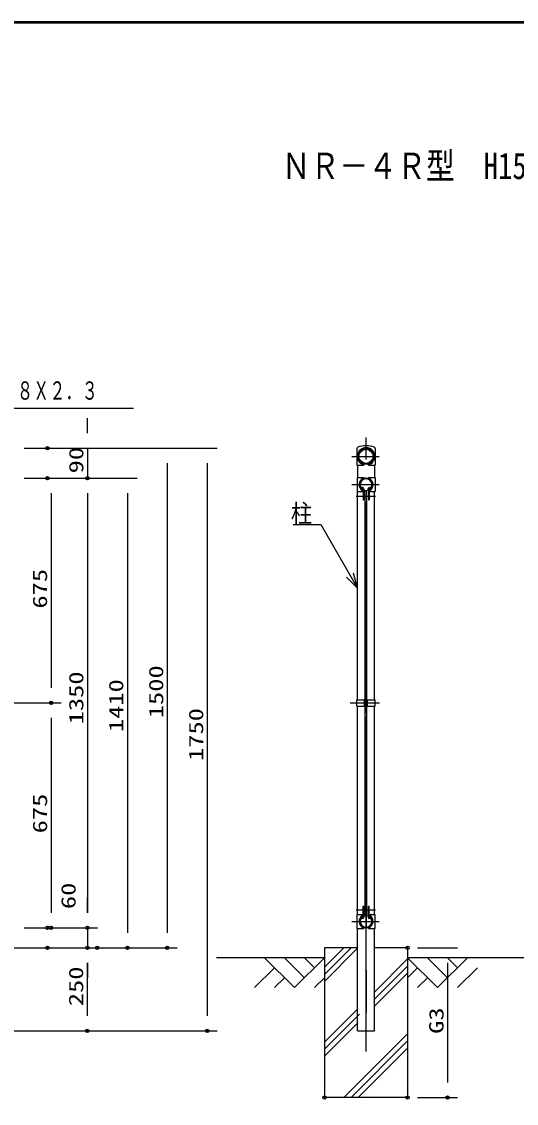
# Model space of a CAD drawing. Units: millimetres, scale not verified. Extents: x -4425 to 4425, y -3150 to 3150.
# Drawn here: x -1478 to 8, y -324 to 2925 of the extents above; entities that cross this region are included whole.
import ezdxf
from ezdxf.enums import TextEntityAlignment as Align

# ---------------------------------------------------------------- set-up
doc = ezdxf.new("R2010")
doc.units = ezdxf.units.MM
doc.header["$LTSCALE"] = 20
doc.header["$PDMODE"] = 32
doc.header["$PDSIZE"] = 10
doc.linetypes.add('USER1', pattern=[50.8, 31.75, -6.35, 6.35, -6.35])
for name, color, linetype, lineweight in [('0-0_1', 7, 'Continuous', 25), ('0-1_EXTCNT-LMEC0', 1, 'Continuous', 25), ('0-5_WAKU', 7, 'Continuous', 25)]:
    doc.layers.add(name, color=color, linetype=linetype, lineweight=lineweight)
doc.layers.add('0-3_DEFPOINTS', color=7, linetype='Continuous')
doc.styles.add('ＭＳ ゴシック', font='')
doc.styles.get('ＭＳ ゴシック').set_extended_font_data('MS Gothic')

msp = doc.modelspace()

# ---------------------------------------------------------------- linework, layer by layer
at = {"layer": '0-0_1', "color": 2}
for p, q in [((-1718.54, 1763.67), (-1142.05, 1763.67)), ((-468.66, 1223.24), (-480.72, 1268.24)), ((-468.66, 1223.24), (-501.6, 1256.19)), ((-568.26, 63.67), (-488.26, 143.67)), ((-509.47, 143.67), (-568.26, 84.88)), ((-468.66, 142.05), (-568.26, 42.45)), ((-318.26, 109.88), (-417.86, 10.28)), ((-417.86, -10.93), (-318.26, 88.67)), ((-318.26, 67.45), (-417.86, -32.15)), ((-468.66, -40.52), (-568.26, -140.12)), ((-568.26, -161.33), (-463.26, -56.33)), ((-468.66, -82.95), (-568.26, -182.55)), ((-318.26, -115.12), (-509.47, -306.33)), ((-488.26, -306.33), (-318.26, -136.33)), ((-318.26, -157.55), (-467.05, -306.33))]:
    msp.add_line(p, q, dxfattribs=at)
at = {"layer": '0-0_1', "color": 3, "linetype": 'USER1'}
for p, q in [((-443.26, -167.8), (-443.26, 1676.12)), ((-485.85, 1619.37), (-404.23, 1619.37)), ((-485.85, 1534.62), (-404.23, 1534.62)), ((-472.53, 1500.07), (-414.84, 1500.07)), ((-491.1, 878.67), (-403.08, 878.67)), ((-443.26, 838.15), (-443.26, -68.58)), ((-472.53, 257.27), (-414.84, 257.27)), ((-485.85, 222.72), (-404.23, 222.72))]:
    msp.add_line(p, q, dxfattribs=at)
at = {"layer": '0-0_1'}
for p, q in [((-470.66, 1642.32), (-470.66, 1593.07)), ((-415.86, 1642.59), (-415.86, 1593.07)), ((-470.66, 1593.07), (-450.26, 1593.07)), ((-468.66, 1593.07), (-468.66, 1555.67)), ((-450.26, 1593.07), (-450.26, 1596.1)), ((-436.26, 1593.07), (-436.26, 1596.1)), ((-436.26, 1593.07), (-415.86, 1593.07)), ((-417.86, 1593.07), (-417.86, 1555.67)), ((-470.26, 1555.67), (-450.26, 1555.67)), ((-470.26, 1555.67), (-470.26, 1513.57)), ((-450.26, 1555.67), (-450.26, 1552.33)), ((-436.26, 1555.67), (-436.26, 1552.33)), ((-436.26, 1555.67), (-416.26, 1555.67)), ((-416.26, 1555.67), (-416.26, 1513.57)), ((-470.26, 1513.57), (-452.26, 1513.57)), ((-468.66, 888.17), (-468.66, 1513.57)), ((-449.91, 1519.27), (-453.91, 1526.2)), ((-452.26, 1515.59), (-452.26, 1488.57)), ((-450.26, 1516.9), (-450.26, 1488.57)), ((-445.51, 1516.9), (-441.01, 1516.9)), ((-445.51, 240.43), (-445.51, 1516.9)), ((-441.01, 240.43), (-441.01, 1516.9)), ((-436.61, 1519.27), (-432.61, 1526.2)), ((-436.26, 1516.9), (-436.26, 1488.57)), ((-434.26, 1515.59), (-434.26, 1488.57)), ((-434.26, 1513.57), (-416.26, 1513.57)), ((-417.86, 888.17), (-417.86, 1513.57)), ((-452.26, 1488.57), (-450.26, 1488.57)), ((-436.26, 1488.57), (-434.26, 1488.57)), ((-470.66, 869.17), (-470.66, 888.17)), ((-470.66, 888.17), (-445.51, 888.17)), ((-447.51, 869.17), (-447.51, 888.17)), ((-441.01, 888.17), (-415.86, 888.17)), ((-439.01, 869.17), (-439.01, 888.17)), ((-415.86, 869.17), (-415.86, 888.17)), ((-470.66, 869.17), (-445.51, 869.17)), ((-468.66, 243.77), (-468.66, 869.17)), ((-441.01, 869.17), (-415.86, 869.17)), ((-417.86, 243.77), (-417.86, 869.17)), ((-452.26, 241.75), (-452.26, 268.77)), ((-452.26, 268.77), (-450.26, 268.77)), ((-450.26, 240.43), (-450.26, 268.77)), ((-436.26, 240.43), (-436.26, 268.77)), ((-436.26, 268.77), (-434.26, 268.77)), ((-434.26, 241.75), (-434.26, 268.77)), ((-470.26, 201.67), (-470.26, 243.77)), ((-470.26, 243.77), (-452.26, 243.77)), ((-449.91, 238.06), (-453.91, 231.14)), ((-452.53, 230.34), (-453.91, 231.14)), ((-448.53, 237.26), (-452.53, 230.34)), ((-445.51, 240.43), (-441.01, 240.43)), ((-437.99, 237.26), (-433.99, 230.34)), ((-436.61, 238.06), (-432.61, 231.14)), ((-434.26, 243.77), (-416.26, 243.77)), ((-433.99, 230.34), (-432.61, 231.14)), ((-416.26, 201.67), (-416.26, 243.77)), ((-470.26, 201.67), (-450.26, 201.67)), ((-468.66, -106.33), (-468.66, 201.67)), ((-450.26, 201.67), (-450.26, 205)), ((-436.26, 201.67), (-436.26, 205)), ((-436.26, 201.67), (-416.26, 201.67)), ((-417.86, -106.33), (-417.86, 201.67)), ((-568.26, 143.67), (-568.26, -306.33)), ((-468.26, 143.67), (-568.26, 143.67)), ((-318.26, 143.67), (-418.26, 143.67)), ((-318.26, 143.67), (-318.26, -306.33)), ((-568.26, 113.67), (-892.6, 113.67)), ((39.85, 113.67), (-318.26, 113.67)), ((-468.66, -106.33), (-417.86, -106.33)), ((-318.26, -306.33), (-568.26, -306.33))]:
    msp.add_line(p, q, dxfattribs=at)
at = {"layer": '0-0_1', "color": 4}
for p, q in [((-748.26, 113.67), (-658.26, 23.67)), ((-688.26, 113.67), (-628.26, 53.67)), ((-568.26, 113.67), (-658.26, 23.67)), ((-628.26, 113.67), (-598.26, 83.67)), ((-318.26, 113.67), (-228.26, 23.67)), ((-258.26, 113.67), (-198.26, 53.67)), ((-138.26, 113.67), (-228.26, 23.67)), ((-198.26, 113.67), (-168.26, 83.67)), ((-718.26, 83.67), (-778.26, 23.67)), ((-288.26, 83.67), (-318.26, 53.67)), ((-108.26, 83.67), (-168.26, 23.67)), ((-688.26, 53.67), (-718.26, 23.67)), ((-568.26, 53.67), (-598.26, 23.67)), ((-258.26, 53.67), (-288.26, 23.67))]:
    msp.add_line(p, q, dxfattribs=at)
at = {"layer": '0-0_1'}
for points in [[(-448.53, 1520.07), (-452.53, 1527), (-453.91, 1526.2)], [(-437.99, 1520.07), (-433.99, 1527), (-432.61, 1526.2)]]:
    msp.add_lwpolyline(points, dxfattribs=at)
at = {"layer": '0-0_1', "color": 2}
msp.add_lwpolyline([(-662.55, 1414.84), (-579.28, 1414.84), (-468.66, 1223.24)], dxfattribs=at)
at = {"layer": '0-0_1'}
for radius in [24.3, 21.1]:
    msp.add_circle((-443.26, 1619.37), radius, dxfattribs=at)
for centre, radius, start, end in [((-465.66, 1642.32), 5, 110.14153, 180), ((-443.26, 1619.37), 26.3, 285.43582, 253.25802), ((-442.89, 1580.23), 71.14, 70.54896, 110.14153), ((-420.86, 1642.59), 5, 0, 70.54896), ((-450.26, 1604.63), 0.5, 0, 45.00125), ((-443.26, 1534.62), 21.05, 109.4232, 244.68779), ((-443.26, 1534.62), 19.05, 294.23979, 245.76035), ((-443.26, 1534.62), 17.45, 294.23979, 245.76035), ((-443.26, 1534.62), 21.05, 295.31235, 70.57695), ((-450.26, 1519.07), 2, 245.76007, 30.00003), ((-450.26, 1519.07), 0.4, 245.76007, 30.00003), ((-436.26, 1519.07), 2, 150.00012, 294.24009), ((-436.26, 1519.07), 0.4, 150.00012, 294.24009), ((-443.26, 222.72), 21.05, 115.31248, 250.57709), ((-443.26, 222.72), 19.05, 114.23993, 65.76051), ((-443.26, 222.72), 17.45, 114.23993, 65.76051), ((-450.26, 238.26), 2, 329.99998, 114.23993), ((-450.26, 238.26), 0.4, 329.99998, 114.23993), ((-436.26, 238.26), 2, 65.76021, 210.00017), ((-436.26, 238.26), 0.4, 65.76021, 210.00017), ((-443.26, 222.72), 21.05, 289.42305, 64.68765)]:
    msp.add_arc(centre, radius, start, end, dxfattribs=at)
at = {"layer": '0-1_EXTCNT-LMEC0', "color": 2}
for p, q in [((-1280.15, 1688.67), (-1280.15, 1733.67)), ((-1280.15, 1643.67), (-1280.15, 1553.67)), ((-1040.15, 1598.67), (-1040.15, 188.67)), ((-920.15, 1598.67), (-920.15, -61.33)), ((-1389, 1508.67), (-1389, 923.67)), ((-1280.15, 1508.67), (-1280.15, 1463.67)), ((-1280.15, 1508.67), (-1280.15, 248.67)), ((-1160.15, 1508.67), (-1160.15, 188.67)), ((-1389, 833.67), (-1389, 248.67)), ((-1280.15, 248.67), (-1280.15, 293.67)), ((-1280.15, 203.67), (-1280.15, 143.67)), ((-1280.6, 98.67), (-1280.6, -61.33)), ((-1280.15, 98.67), (-1280.15, 53.67)), ((-198.26, 98.67), (-198.26, -261.33))]:
    msp.add_line(p, q, dxfattribs=at)
at = {"layer": '0-1_EXTCNT-LMEC0'}
for p, q in [((-1470.15, 1643.67), (-890.15, 1643.67)), ((-1370.15, 1643.67), (-1250.15, 1643.67)), ((-1370.15, 1643.67), (-1010.15, 1643.67)), ((-1470.15, 1553.67), (-1359, 1553.67)), ((-1370.15, 1553.67), (-1250.15, 1553.67)), ((-1370.15, 1553.67), (-1250.15, 1553.67)), ((-1370.15, 1553.67), (-1130.15, 1553.67)), ((-1510.59, 878.67), (-1359, 878.67)), ((-1510.59, 878.67), (-1359, 878.67)), ((-1470.15, 203.67), (-1359, 203.67)), ((-1370.15, 203.67), (-1250.15, 203.67)), ((-1370.15, 203.67), (-1250.15, 203.67)), ((-1728.26, 143.67), (-1250.15, 143.67)), ((-1728.26, 143.67), (-1250.6, 143.67)), ((-1370.15, 143.67), (-1010.15, 143.67)), ((-1220.6, 143.67), (-1130.15, 143.67)), ((-288.26, 143.67), (-168.26, 143.67)), ((-1827.86, -106.33), (-1250.6, -106.33)), ((-1827.86, -106.33), (-890.15, -106.33)), ((-288.26, -306.33), (-168.26, -306.33))]:
    msp.add_line(p, q, dxfattribs=at)
at = {"layer": '0-3_DEFPOINTS'}
for p in [(-1400.15, 1643.67), (-1400.15, 1553.67), (-1280.15, 1553.67), (-1389, 878.67), (-1400.15, 203.67), (-1389, 203.67), (-1280.15, 203.67), (-1400.15, 143.67), (-1280.15, 143.67), (-1250.6, 143.67), (-1160.15, 143.67), (-1040.15, 143.67), (-318.26, 143.67), (-1280.6, -106.33), (-920.15, -106.33), (-568.26, -306.33), (-318.26, -306.33), (-198.26, -306.33)]:
    msp.add_point(p, dxfattribs=at)
at = {"layer": '0-5_WAKU'}
msp.add_line((-4048, 2923), (4198, 2923), dxfattribs=at)
msp.add_lwpolyline([(-4050, 2925), (4200, 2925), (4200, -2925), (-4050, -2925)], close=True, dxfattribs=at)
msp.add_lwpolyline([(-4046, -2921), (-4046, 2921), (4196, 2921)], dxfattribs=at)

# ---------------------------------------------------------------- texts
at = {"layer": '0-0_1', "style": 'ＭＳ ゴシック'}
for s, height, width, p in [('ＮＲ－４Ｒ型\u3000H1500', 79.38, 0.8, (-696.43, 2428.47)), ('柱Φ５０．８Ｘ２．３', 54.84, 0.65, (-1725.15, 1773.12)), ('柱', 54.84, 0.85, (-669.16, 1404.3))]:
    msp.add_text(s, height=height, dxfattribs=dict(at, width=width)).set_placement(p, align=Align.BOTTOM_LEFT)
at = {"layer": '0-1_EXTCNT-LMEC0', "color": 3, "style": 'ＭＳ ゴシック', "width": 1.35}
for s, p in [('90', (-1279.32, 1568.29)), ('675', (-1388.17, 1162.17)), ('1500', (-1039.32, 832.92)), ('1350', (-1279.32, 814.54)), ('1410', (-1159.32, 791.29)), ('1750', (-919.32, 704.54)), ('675', (-1388.17, 487.17)), ('60', (-1302.49, 259.59)), ('250', (-1279.77, -31.96)), ('G3', (-197.43, -115.08))]:
    msp.add_text(s, height=43.26, rotation=90, dxfattribs=at).set_placement(p, align=Align.BOTTOM_LEFT)

doc.saveas('drawing.dxf')
